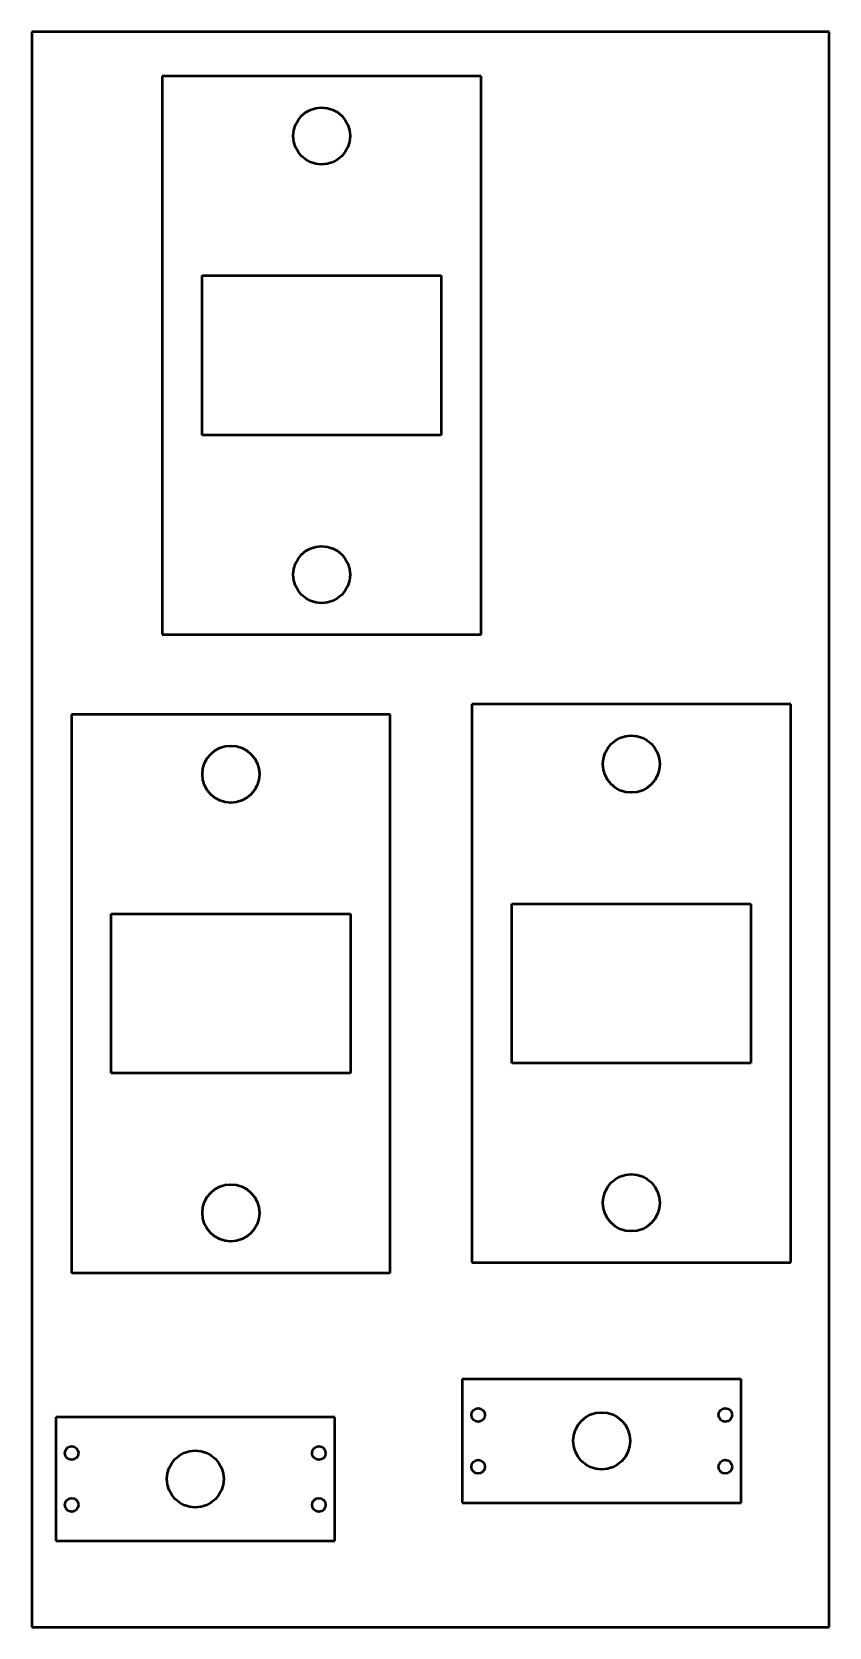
# Model space of a CAD drawing. Header units: millimetres. Extents: x 197 to 397, y 10 to 410.
import ezdxf

# ---------------------------------------------------------------- set-up
doc = ezdxf.new("R2010")
doc.units = ezdxf.units.MM
doc.layers.add('Visible (ISO)', color=7, linetype='Continuous', lineweight=50)

msp = doc.modelspace()

# ---------------------------------------------------------------- linework, layer by layer
at = {"layer": 'Visible (ISO)'}
for p, q in [((197, 410), (197, 10)), ((397, 410), (197, 410)), ((397, 10), (397, 410)), ((229.69, 398.91), (229.69, 258.91)), ((309.69, 398.91), (229.69, 398.91)), ((309.69, 258.91), (309.69, 398.91)), ((239.69, 348.91), (299.69, 348.91)), ((239.69, 308.91), (239.69, 348.91)), ((299.69, 348.91), (299.69, 308.91)), ((299.69, 308.91), (239.69, 308.91)), ((229.69, 258.91), (309.69, 258.91)), ((307.38, 241.4), (307.38, 101.4)), ((387.38, 241.4), (307.38, 241.4)), ((387.38, 101.4), (387.38, 241.4)), ((206.91, 238.86), (206.91, 98.86)), ((286.91, 238.86), (206.91, 238.86)), ((286.91, 98.86), (286.91, 238.86)), ((216.91, 188.86), (276.91, 188.86)), ((216.91, 148.86), (216.91, 188.86)), ((276.91, 188.86), (276.91, 148.86)), ((317.38, 191.4), (377.38, 191.4)), ((317.38, 151.4), (317.38, 191.4)), ((377.38, 191.4), (377.38, 151.4)), ((276.91, 148.86), (216.91, 148.86)), ((377.38, 151.4), (317.38, 151.4)), ((307.38, 101.4), (387.38, 101.4)), ((206.91, 98.86), (286.91, 98.86)), ((304.95, 72.2), (304.95, 41.2)), ((374.95, 72.2), (304.95, 72.2)), ((374.95, 41.2), (374.95, 72.2)), ((203, 62.64), (203, 31.64)), ((273, 62.64), (203, 62.64)), ((273, 31.64), (273, 62.64)), ((304.95, 41.2), (374.95, 41.2)), ((203, 31.64), (273, 31.64)), ((197, 10), (397, 10))]:
    msp.add_line(p, q, dxfattribs=at)
for centre, radius in [((269.69, 383.91), 7.15), ((269.69, 273.91), 7.15), ((347.38, 226.4), 7.15), ((246.91, 223.86), 7.15), ((246.91, 113.86), 7.15), ((347.38, 116.4), 7.15), ((308.95, 63.2), 1.7), ((370.95, 63.2), 1.7), ((339.95, 56.7), 7.15), ((207, 53.64), 1.7), ((238, 47.14), 7.15), ((269, 53.64), 1.7), ((308.95, 50.2), 1.7), ((370.95, 50.2), 1.7), ((207, 40.64), 1.7), ((269, 40.64), 1.7)]:
    msp.add_circle(centre, radius, dxfattribs=at)

doc.saveas('drawing.dxf')
